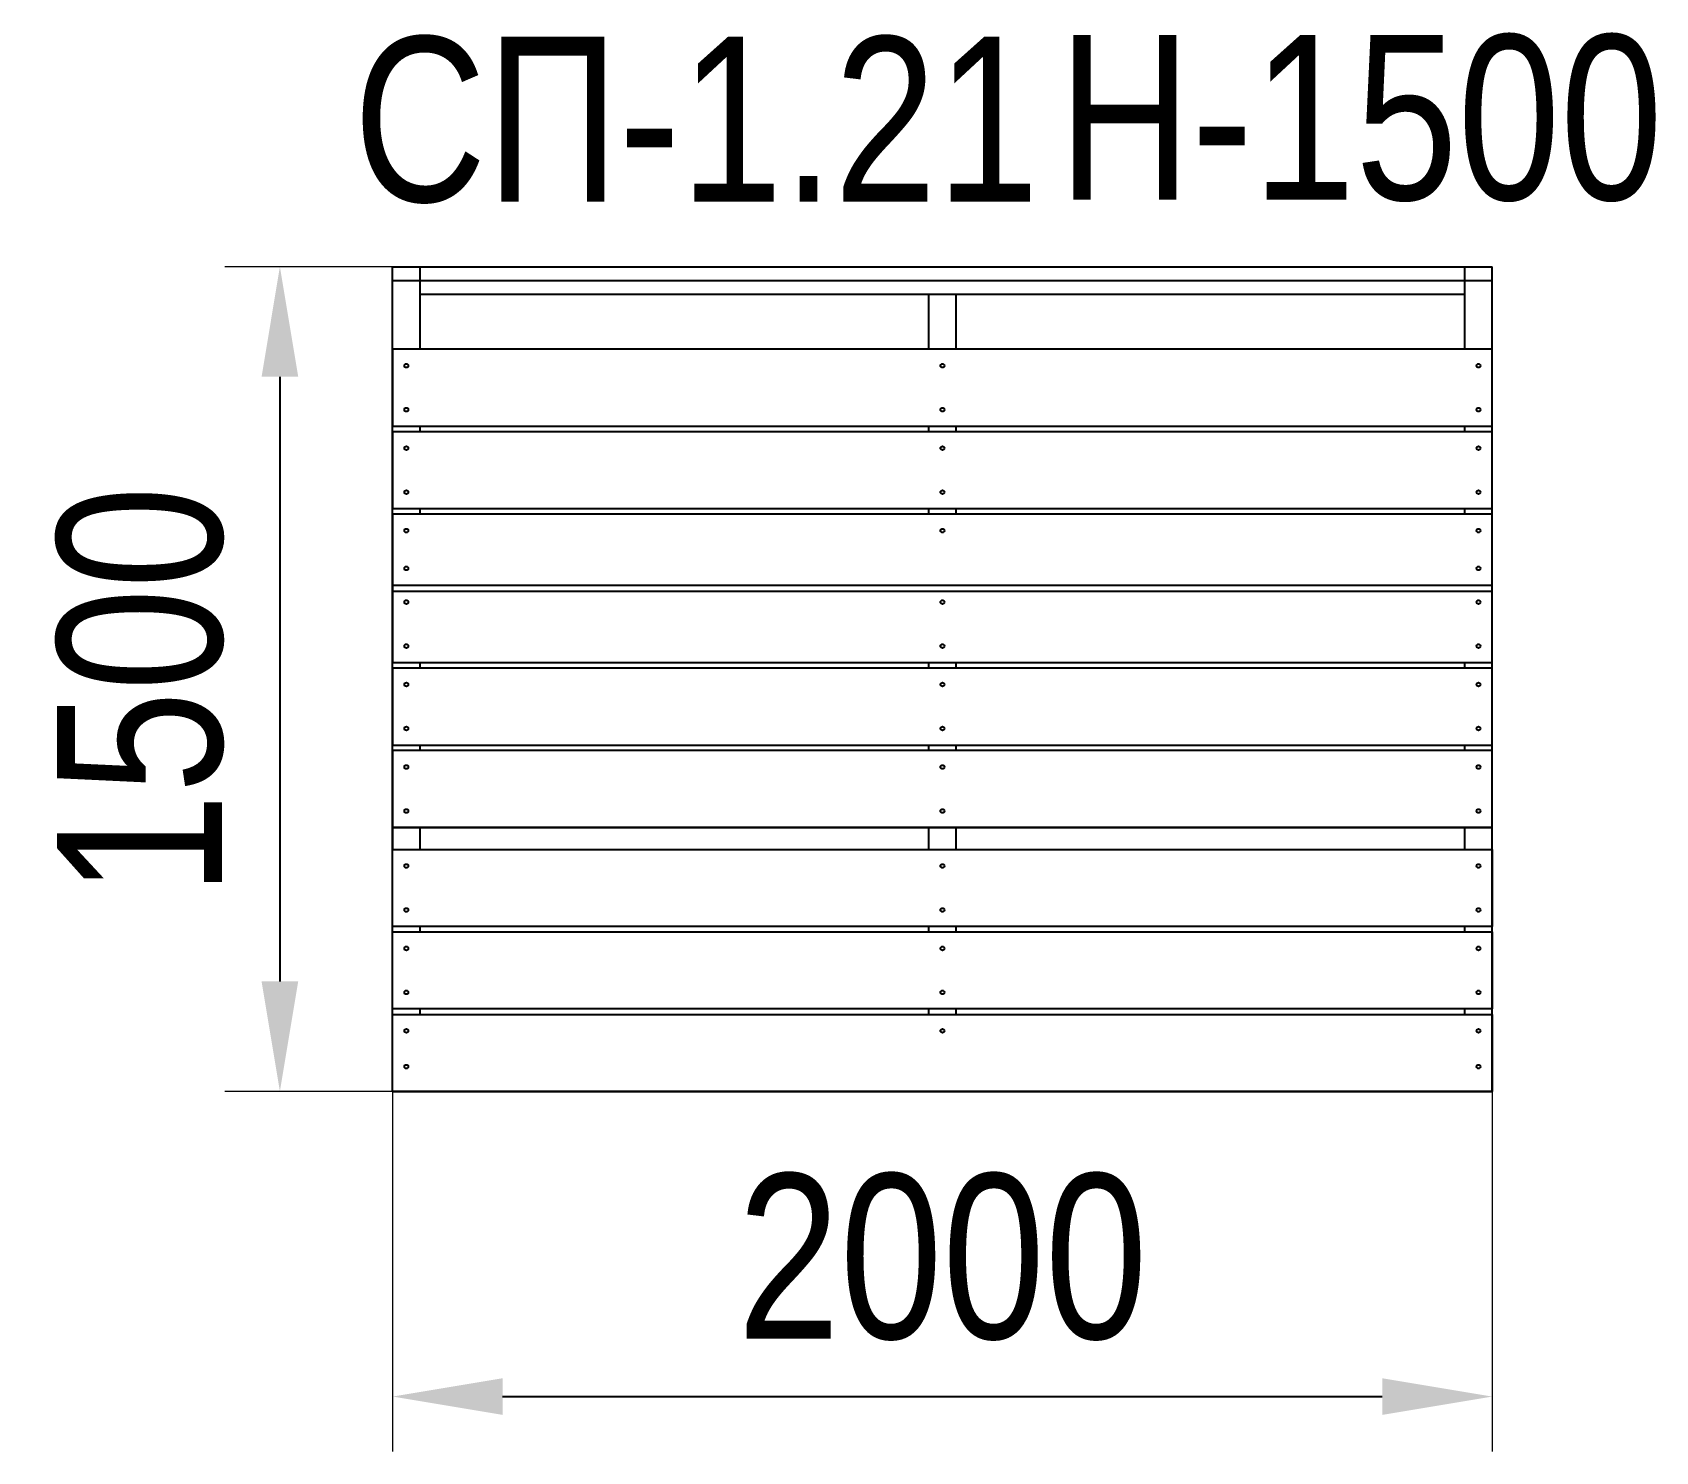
# Model space of a CAD drawing. Header units: millimetres. Extents: x -1675 to 1277, y -1448 to 1133.
import ezdxf

# ---------------------------------------------------------------- set-up
doc = ezdxf.new("R2010")
doc.units = ezdxf.units.MM
for name, color, linetype in [('DIKOM_АРТИКУЛ', 7, 'Continuous'), ('DIKOM_ОБЪЕКТ', 7, 'Continuous'), ('DIKOM_РАЗМЕР_ОБЪЕКТА', 7, 'Continuous')]:
    doc.layers.add(name, color=color, linetype=linetype)
doc.styles.add('style1', font='arial.ttf', dxfattribs={"width": 0.8})
doc.dimstyles.new('1-50', dxfattribs={"dimtxt": 300, "dimasz": 200, "dimexe": 100, "dimexo": 0, "dimgap": 100, "dimtad": 1, "dimdec": 0, "dimtxsty": 'style1', "dimcen": 0, "dimclrd": 7, "dimclre": 7, "dimadec": 1, "dimazin": 2, "dimtfac": 1, "dimtdec": 0, "dimtmove": 0, "dimatfit": 3, "dimfxl": 0, "dimlwd": 25, "dimlwe": 18, "dimarcsym": 0})

# ---------------------------------------------------------------- blocks, each defined once
blk = doc.blocks.new('*D0')
at = {"layer": 'Defpoints', "color": 0, "transparency": 16777216}
for p in [(-1019.6, 707.2), (-1224.6, -792.8), (-1019.6, -792.8)]:
    blk.add_point(p, dxfattribs=at)
at = {"layer": 'DIKOM_РАЗМЕР_ОБЪЕКТА', "color": 7, "lineweight": 18, "transparency": 16777216}
for p, q in [((-1019.6, 707.2), (-1324.6, 707.2)), ((-1019.6, -792.8), (-1324.6, -792.8))]:
    blk.add_line(p, q, dxfattribs=at)
at = {"layer": 'DIKOM_РАЗМЕР_ОБЪЕКТА', "color": 7, "lineweight": 25, "transparency": 16777216}
blk.add_line((-1224.6, 507.2), (-1224.6, -592.8), dxfattribs=at)
at = {"layer": 'DIKOM_РАЗМЕР_ОБЪЕКТА', "color": 7, "transparency": 16777216}
for points in [[(-1257.9, 507.2), (-1191.3, 507.2), (-1224.6, 707.2)], [(-1257.9, -592.8), (-1191.3, -592.8), (-1224.6, -792.8)]]:
    blk.add_solid(points, dxfattribs=at)
at = {"layer": 'DIKOM_РАЗМЕР_ОБЪЕКТА', "color": 0, "transparency": 16777216, "insert": (-1477.8, -64.5), "char_height": 300, "attachment_point": 5, "rotation": 90, "style": 'style1'}
blk.add_mtext('1500', dxfattribs=at)
blk = doc.blocks.new('*D1')
at = {"layer": 'Defpoints', "color": 0, "transparency": 16777216}
for p in [(-1019.6, -792.8), (980.4, -792.8), (980.4, -1348)]:
    blk.add_point(p, dxfattribs=at)
at = {"layer": 'DIKOM_РАЗМЕР_ОБЪЕКТА', "color": 7, "lineweight": 18, "transparency": 16777216}
for p, q in [((-1019.6, -792.8), (-1019.6, -1448)), ((980.4, -792.8), (980.4, -1448))]:
    blk.add_line(p, q, dxfattribs=at)
at = {"layer": 'DIKOM_РАЗМЕР_ОБЪЕКТА', "color": 7, "lineweight": 25, "transparency": 16777216}
blk.add_line((-819.6, -1348), (780.4, -1348), dxfattribs=at)
at = {"layer": 'DIKOM_РАЗМЕР_ОБЪЕКТА', "color": 7, "transparency": 16777216}
for points in [[(-819.6, -1314.7), (-819.6, -1381.3), (-1019.6, -1348)], [(780.4, -1314.7), (780.4, -1381.3), (980.4, -1348)]]:
    blk.add_solid(points, dxfattribs=at)
at = {"layer": 'DIKOM_РАЗМЕР_ОБЪЕКТА', "color": 0, "transparency": 16777216, "insert": (-19.6, -1094.8), "char_height": 300, "attachment_point": 5, "style": 'style1'}
blk.add_mtext('2000', dxfattribs=at)

msp = doc.modelspace()

# ---------------------------------------------------------------- linework, layer by layer
at = {"layer": 'DIKOM_ОБЪЕКТ'}
for p, q in [((-1019.6, 682.2), (-1019.6, 707.2)), ((-1019.6, 707.2), (-969.6, 707.2)), ((-1019.6, 682.2), (-969.6, 682.2)), ((-1019.6, 157.2), (-1019.6, 682.2)), ((-969.6, 682.2), (-969.6, 707.2)), ((-969.6, 707.2), (-44.6, 707.2)), ((-969.6, 682.2), (-969.6, 707.2)), ((-969.6, 682.2), (-44.6, 682.2)), ((-969.6, 557.2), (-969.6, 682.2)), ((-44.6, 707.2), (5.4, 707.2)), ((-44.6, 682.2), (5.4, 682.2)), ((5.4, 707.2), (930.4, 707.2)), ((5.4, 682.2), (930.4, 682.2)), ((930.4, 682.2), (930.4, 707.2)), ((930.4, 682.2), (930.4, 707.2)), ((930.4, 707.2), (980.4, 707.2)), ((930.4, 682.2), (980.4, 682.2)), ((930.4, 557.2), (930.4, 682.2)), ((980.4, 682.2), (980.4, 707.2)), ((980.4, 157.2), (980.4, 682.2)), ((-969.6, 657.2), (-44.6, 657.2)), ((-44.6, 657.2), (930.4, 657.2)), ((-44.6, 557.2), (-44.6, 657.2)), ((5.4, 557.2), (5.4, 657.2)), ((980.4, 557.2), (-1019.6, 557.2)), ((-1019.6, 557.2), (-1019.6, 417.2)), ((980.4, 417.2), (980.4, 557.2)), ((-1019.6, 417.2), (980.4, 417.2)), ((-969.6, 407.2), (-969.6, 417.2)), ((-44.6, 407.2), (-44.6, 417.2)), ((5.4, 407.2), (5.4, 417.2)), ((930.4, 407.2), (930.4, 417.2)), ((980.4, 407.2), (-1019.6, 407.2)), ((-1019.6, 407.2), (-1019.6, 267.2)), ((980.4, 267.2), (980.4, 407.2)), ((-1019.6, 267.2), (980.4, 267.2)), ((-969.6, 257.2), (-969.6, 267.2)), ((-44.6, 257.2), (-44.6, 267.2)), ((5.4, 257.2), (5.4, 267.2)), ((930.4, 257.2), (930.4, 267.2)), ((980.4, 257.2), (-1019.6, 257.2)), ((-1019.6, 257.2), (-1019.6, 117.2)), ((980.4, 117.2), (980.4, 257.2)), ((-1019.6, -792.8), (-1019.6, 157.2)), ((980.4, -792.8), (980.4, 157.2)), ((980.4, 127.2), (-1019.6, 127.2)), ((-1019.6, 127.2), (-1019.6, -12.8)), ((980.4, -12.8), (980.4, 127.2)), ((-1019.6, 117.2), (980.4, 117.2)), ((-1019.6, -12.8), (980.4, -12.8)), ((980.4, -22.8), (-1019.6, -22.8)), ((-1019.6, -22.8), (-1019.6, -162.8)), ((-969.6, -22.8), (-969.6, -12.8)), ((-44.6, -22.8), (-44.6, -12.8)), ((5.4, -22.8), (5.4, -12.8)), ((930.4, -22.8), (930.4, -12.8)), ((980.4, -162.8), (980.4, -22.8)), ((-1019.6, -162.8), (980.4, -162.8)), ((980.4, -172.8), (-1019.6, -172.8)), ((-1019.6, -172.8), (-1019.6, -312.8)), ((-969.6, -172.8), (-969.6, -162.8)), ((-44.6, -172.8), (-44.6, -162.8)), ((5.4, -172.8), (5.4, -162.8)), ((930.4, -172.8), (930.4, -162.8)), ((980.4, -312.8), (980.4, -172.8)), ((980.4, -312.8), (-1019.6, -312.8)), ((-1019.6, -312.8), (-1019.6, -352.8)), ((-1019.6, -312.8), (980.4, -312.8)), ((-969.6, -352.8), (-969.6, -312.8)), ((-969.6, -352.8), (-969.6, -312.8)), ((-44.6, -352.8), (-44.6, -312.8)), ((5.4, -352.8), (5.4, -312.8)), ((930.4, -352.8), (930.4, -312.8)), ((930.4, -352.8), (930.4, -312.8)), ((980.4, -352.8), (980.4, -312.8)), ((-1019.6, -492.8), (-1019.6, -352.8)), ((-1019.6, -352.8), (980.4, -352.8)), ((-1019.6, -352.8), (980.4, -352.8)), ((980.4, -352.8), (980.4, -492.8)), ((980.4, -492.8), (-1019.6, -492.8)), ((-969.6, -502.8), (-969.6, -492.8)), ((-44.6, -502.8), (-44.6, -492.8)), ((5.4, -502.8), (5.4, -492.8)), ((930.4, -502.8), (930.4, -492.8)), ((-1019.6, -642.8), (-1019.6, -502.8)), ((-1019.6, -502.8), (980.4, -502.8)), ((980.4, -502.8), (980.4, -642.8)), ((980.4, -642.8), (-1019.6, -642.8)), ((-969.6, -652.8), (-969.6, -642.8)), ((-44.6, -652.8), (-44.6, -642.8)), ((5.4, -652.8), (5.4, -642.8)), ((930.4, -652.8), (930.4, -642.8)), ((-1019.6, -792.8), (-1019.6, -652.8)), ((-1019.6, -652.8), (980.4, -652.8)), ((980.4, -652.8), (980.4, -792.8)), ((-1019.6, -792.8), (-969.6, -792.8)), ((980.4, -792.8), (-1019.6, -792.8)), ((-969.6, -792.8), (-44.6, -792.8)), ((-44.6, -792.8), (5.4, -792.8)), ((5.4, -792.8), (930.4, -792.8)), ((930.4, -792.8), (980.4, -792.8))]:
    msp.add_line(p, q, dxfattribs=at)
for centre in [(-994.6, 527.2), (-19.6, 527.2), (955.4, 527.2), (-994.6, 447.2), (-19.6, 447.2), (955.4, 447.2), (-994.6, 377.2), (-19.6, 377.2), (955.4, 377.2), (-994.6, 297.2), (-19.6, 297.2), (955.4, 297.2), (-994.6, 227.2), (-19.6, 227.2), (955.4, 227.2), (-994.6, 158.5), (955.4, 158.5), (-994.6, 97.2), (-19.6, 97.2), (955.4, 97.2), (-994.6, 17.2), (-19.6, 17.2), (955.4, 17.2), (-994.6, -52.8), (-19.6, -52.8), (955.4, -52.8), (-994.6, -132.8), (-19.6, -132.8), (955.4, -132.8), (-994.6, -202.8), (-19.6, -202.8), (955.4, -202.8), (-994.6, -282.8), (-19.6, -282.8), (955.4, -282.8), (-994.6, -382.8), (-19.6, -382.8), (955.4, -382.8), (-994.6, -462.8), (-19.6, -462.8), (955.4, -462.8), (-994.6, -532.8), (-19.6, -532.8), (955.4, -532.8), (-994.6, -612.8), (-19.6, -612.8), (955.4, -612.8), (-994.6, -682.8), (-19.6, -682.8), (955.4, -682.8), (-994.6, -747.8), (955.4, -747.8)]:
    msp.add_circle(centre, 3.5, dxfattribs=at)

# ---------------------------------------------------------------- texts
at = {"layer": 'DIKOM_АРТИКУЛ', "color": 7, "linetype": 'Continuous', "lineweight": 15, "insert": (-1091, 1125.7), "char_height": 300, "width": 5885.531, "attachment_point": 1, "style": 'style1'}
msp.add_mtext('{\\fArial|b0|i0|c204|p34;СП}-1.21', dxfattribs=at)
at = {"layer": 'DIKOM_РАЗМЕР_ОБЪЕКТА', "insert": (191, 1129), "char_height": 300, "width": 4694.74, "attachment_point": 1, "style": 'style1'}
msp.add_mtext('H-1500', dxfattribs=at)

# ---------------------------------------------------------------- dimensions: what is measured, and where the dimension line sits
at = {"layer": 'DIKOM_РАЗМЕР_ОБЪЕКТА'}
dim = msp.add_linear_dim(base=(-1224.6, -792.8), p1=(-1019.6, 707.2), p2=(-1019.6, -792.8), angle=90, dimstyle='1-50', dxfattribs=at)
dim.commit()
dim.dimension.update_dxf_attribs({"geometry": '*D0', "text_midpoint": (-1224.6, -64.5), "dimtype": 160})
dim = msp.add_linear_dim(base=(980.4, -1348), p1=(-1019.6, -792.8), p2=(980.4, -792.8), dimstyle='1-50', dxfattribs=at)
dim.commit()
dim.dimension.update_dxf_attribs({"geometry": '*D1', "text_midpoint": (-19.6, -1348), "dimtype": 160})

doc.saveas('drawing.dxf')
